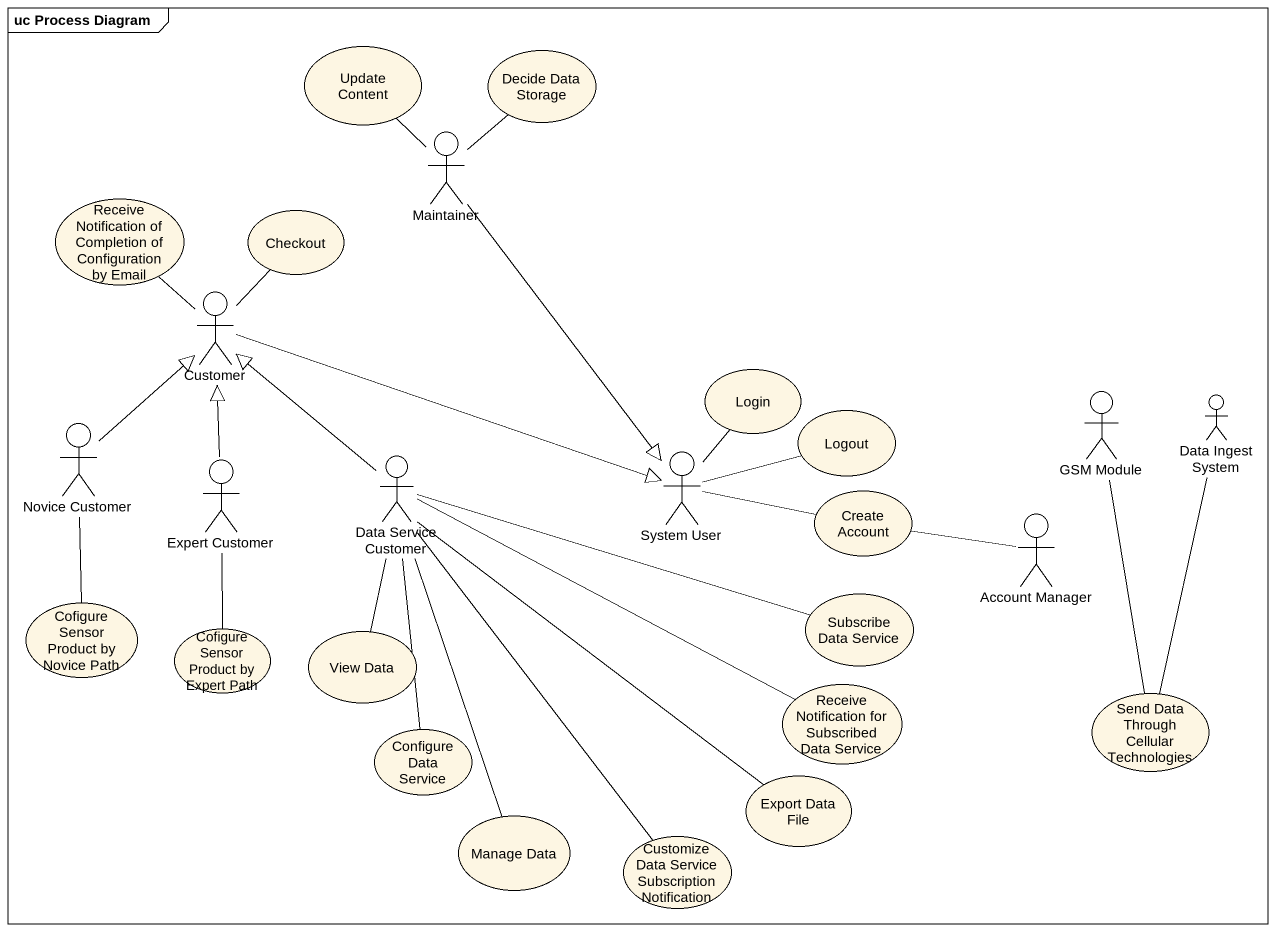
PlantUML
@startuml
mainframe uc Process Diagram
usecase "Update Content" as Update_Content
usecase "Decide Data Storage" as Decide_Data_Storage
actor Maintainer
usecase "Receive Notification of Completion of Configuration by Email" as Receive_Notification_of
usecase Checkout
actor Customer
usecase Login
usecase Logout
actor "GSM Module" as GSM_Module
actor "Data Ingest System" as Data_Ingest_System
actor "Novice Customer" as Novice_Customer
actor "Expert Customer" as Expert_Customer
actor "Data Service Customer" as Data_Service_Customer
actor "System User" as System_User
usecase "Create Account" as Create_Account
actor "Account Manager" as Account_Manager
usecase "Cofigure Sensor Product by Novice Path" as Cofigure_Sensor_Product_by
usecase "Cofigure Sensor Product by Expert Path" as Cofigure_Sensor_Product_by_2
usecase "View Data" as View_Data
usecase "Subscribe Data Service" as Subscribe_Data_Service
usecase "Receive Notification for Subscribed Data Service" as Receive_Notification_for
usecase "Send Data Through Cellular Technologies" as Send_Data_Through_Cellular
usecase "Configure Data Service" as Configure_Data_Service
usecase "Manage Data" as Manage_Data
usecase "Export Data File" as Export_Data_File
usecase "Customize Data Service Subscription Notification" as Customize_Data_Service
Update_Content -- Maintainer
Decide_Data_Storage -- Maintainer
Maintainer --|> System_User
Receive_Notification_of -- Customer
Checkout -- Customer
Customer -right-|> System_User
Login -- System_User
GSM_Module -- Send_Data_Through_Cellular
Data_Ingest_System -- Send_Data_Through_Cellular
Novice_Customer -up-|> Customer
Novice_Customer -- Cofigure_Sensor_Product_by
Expert_Customer -up-|> Customer
Expert_Customer -- Cofigure_Sensor_Product_by_2
Data_Service_Customer -up-|> Customer
Data_Service_Customer -- View_Data
Data_Service_Customer -right- Subscribe_Data_Service
Data_Service_Customer -right- Receive_Notification_for
Data_Service_Customer -- Configure_Data_Service
Data_Service_Customer -- Manage_Data
Data_Service_Customer -- Export_Data_File
Data_Service_Customer -- Customize_Data_Service
System_User -right- Logout
System_User -right- Create_Account
Create_Account -right- Account_Manager
@enduml
